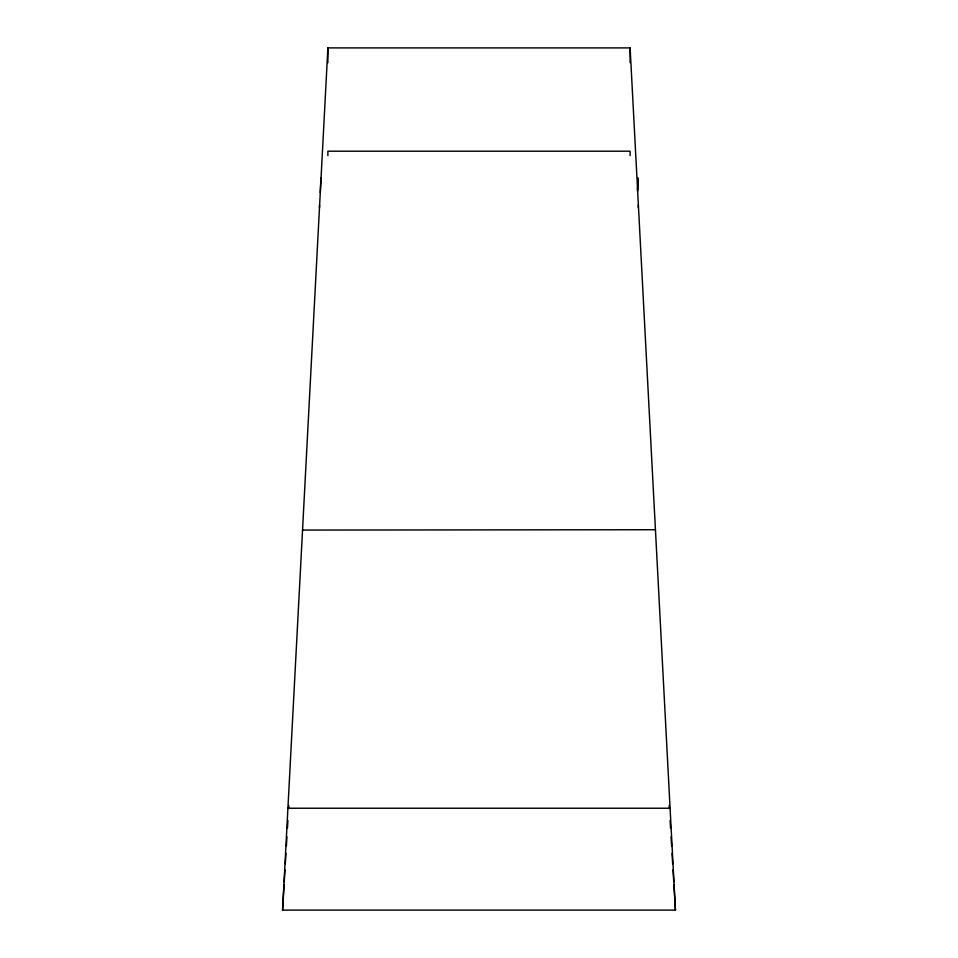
<?xml version="1.0" encoding="UTF-8"?>
<svg xmlns="http://www.w3.org/2000/svg" width="958" height="958" viewBox="0 0 958 958"><rect width="100%" height="100%" fill="white"/><g stroke="black" fill="none" stroke-linecap="round" stroke-linejoin="round"><path stroke-width="1.44" d="M282.562 910.1L327.887 47.9L630.113 47.9L675.438 910.1L282.562 910.1L284.071 884.701M637.501 189.995L638.136 177.937L637.573 191.313M284.251 881.719L284.969 869.768M285.328 863.793L285.951 853.327M286.394 845.866L286.933 836.897M287.472 827.94L287.915 820.467M288.621 808.516L288.801 805.522M302.536 530.073L655.44 529.726M287.915 808.229L670.085 808.229M669.199 805.522L669.379 808.516M670.085 820.467L670.528 827.94M671.067 836.897L671.606 845.866M672.049 853.327L672.672 863.793M673.031 869.768L673.749 881.719M673.929 884.701L675.438 910.1M320.918 180.451L320.918 177.781L320.283 192.498M638.303 204.928L638.303 207.611M630.113 47.9L630.113 62.653M630.113 155.639L630.113 151.196L327.887 151.196L327.887 155.639M327.887 47.9L327.887 62.653M319.493 204.928L319.493 207.611"/></g></svg>
